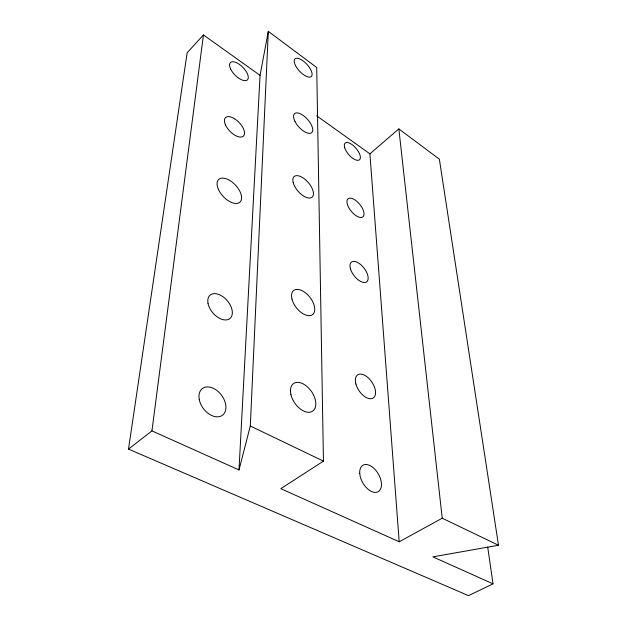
<?xml version="1.0" encoding="UTF-8"?>
<svg xmlns="http://www.w3.org/2000/svg" width="627" height="627" viewBox="0 0 627 627"><rect width="100%" height="100%" fill="white"/><g stroke="black" fill="none" stroke-linecap="round" stroke-linejoin="round"><path stroke-width="0.94" d="M487.704 547.05L493.018 583.839L468.502 595.65L128.504 449.104L151.938 430.89L238.997 469.929L250.306 425.999L268.309 31.35L316.713 67.528L323.446 461.135L280.802 488.676L399.203 541.775L442.223 518.208L498.496 545.247L439.37 159.187L398.85 128.911L369.899 153.834L399.203 541.775M238.997 469.929L260.056 75.373L268.309 31.35M151.938 430.89L203.454 34.94L260.056 75.373M128.504 449.104L187.144 52.778L203.454 34.94M498.496 545.247L432.865 556.862L493.018 583.839M250.306 425.999L323.446 461.135M316.619 115.776L369.899 153.834M398.85 128.911L442.223 518.208M295.427 65.388A12.038 5.024 47.2 0 0 310.976 76.784A12.038 5.024 47.2 0 0 303.06 60.874A12.038 5.024 47.2 0 0 295.427 65.388M294.894 121.246A12.799 5.784 47.8 0 0 311.525 132.791A12.799 5.784 47.8 0 0 303.045 115.344A12.799 5.784 47.8 0 0 294.894 121.246M293.217 182.7A13.676 6.717 48.9 0 0 310.537 197.944A13.676 6.717 48.9 0 0 305.71 179.91A13.676 6.717 48.9 0 0 293.217 182.7M291.97 299.087A15.322 8.559 51.8 0 0 311.478 315.24A15.322 8.559 51.8 0 0 306.007 293.248A15.322 8.559 51.8 0 0 291.97 299.087M290.944 394.689A16.78 10.173 55.4 0 0 312.254 411.406A16.78 10.173 55.4 0 0 306.258 385.895A16.78 10.173 55.4 0 0 290.944 394.689M347.397 204.41A11.67 5.486 50.6 0 0 361.897 217.35A11.67 5.486 50.6 0 0 357.202 201.682A11.67 5.486 50.6 0 0 347.397 204.41M225.524 125A12.877 6.356 45.9 0 0 242.923 136.482A12.877 6.356 45.9 0 0 234.984 119.028A12.877 6.356 45.9 0 0 225.524 125M230.595 68.946A12.125 5.518 45.4 0 0 246.819 80.287A12.125 5.518 45.4 0 0 239.373 64.369A12.125 5.518 45.4 0 0 230.595 68.946M344.709 147.784A11.004 4.836 49.4 0 0 358.354 160.293A11.004 4.836 49.4 0 0 353.981 146.154A11.004 4.836 49.4 0 0 344.709 147.784M350.454 268.85A12.454 6.27 52.2 0 0 365.917 282.221A12.454 6.27 52.2 0 0 360.846 264.719A12.454 6.27 52.2 0 0 350.454 268.85M218.392 189.362A15.55 8.363 46.7 0 0 239.632 202.411A15.55 8.363 46.7 0 0 229.976 180.568A15.55 8.363 46.7 0 0 218.392 189.362M208.023 303.413A15.33 9.444 49.4 0 0 228.212 319.504A15.33 9.444 49.4 0 0 223.957 297.48A15.33 9.444 49.4 0 0 208.023 303.413M199.214 399.289A16.71 11.278 53.1 0 0 221.339 415.944A16.71 11.278 53.1 0 0 216.785 390.394A16.71 11.278 53.1 0 0 199.214 399.289M359.733 473.338A15.291 8.958 60 0 0 376.764 492.266A15.291 8.958 60 0 0 375.283 469.733A15.291 8.958 60 0 0 359.733 473.338M355.924 384.077A13.951 7.743 56 0 0 373.104 398.074A13.951 7.743 56 0 0 367.351 377.062A13.951 7.743 56 0 0 355.924 384.077"/></g></svg>
